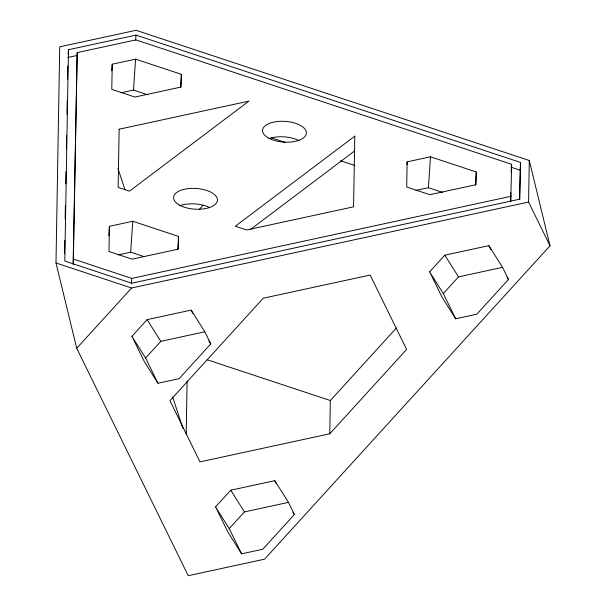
<?xml version="1.0" encoding="UTF-8"?>
<svg xmlns="http://www.w3.org/2000/svg" width="606" height="606" viewBox="0 0 606 606"><rect width="100%" height="100%" fill="white"/><g stroke="black" fill="none" stroke-linecap="round" stroke-linejoin="round"><path stroke-width="0.91" d="M55.987 262.966L59.729 46.829L136.07 30.3L529.288 160.499L550.013 245.801L264.58 559.171L188.246 575.7L76.72 348.268L55.987 262.966L131.608 288.009L528.568 202.063L550.013 245.801M64.547 253.694L64.774 240.484M65.145 218.781L65.38 205.578M65.751 183.876L65.963 171.612M66.357 148.962L66.584 135.759M66.963 114.057L67.19 100.846M67.569 79.151L67.796 65.94M68.463 49.722L64.804 261.057L131.691 283.207L519.834 199.169L520.471 162.4L135.986 35.103L68.463 49.722L68.175 54.01M73.144 264.049L77.189 52.608L135.903 39.898L511.653 164.309L510.752 201.434M73.273 264.307L77.189 52.608M109.421 226.318L108.982 251.498L132.108 259.148L178.346 249.134L178.565 236.431L132.759 221.258L109.421 226.318L108.792 235.681M112.224 64.213L111.792 89.393L134.911 97.043L181.156 87.029L181.376 74.326L135.57 59.153L112.224 64.213L111.784 70.766M186.194 434.472L187.118 380.969M329.762 433.79L406.603 349.42L370.145 275.063L263.269 298.205L169.96 400.649L199.988 461.886L329.762 433.79L330.338 400.536L396.385 328.02M407.141 161.855L406.702 187.034L429.828 194.693L476.066 184.678L476.286 171.968L430.48 156.802L407.141 161.855L406.952 164.665M510.631 201.184L510.775 192.723M519.448 199.359L520.471 162.4M528.568 202.063L529.288 160.499M135.638 40.254L135.986 35.103M120.92 92.794L133.494 90.067L135.57 59.153M118.117 254.899L130.684 252.172L132.759 221.258M131.426 283.563L131.775 278.404L511.1 196.276M180.497 87.438L181.376 74.326M177.687 249.543L178.565 236.431M415.837 190.435L428.404 187.716L430.48 156.802M475.407 185.088L476.286 171.968M511.138 172.043L511.653 164.309M199.245 209.471L203.025 205.32M76.72 348.268L131.608 288.009M131.919 336.322L147.114 319.635L191.155 310.098L204.82 331.8L210.759 343.913L179.088 378.682L157.954 383.257L144.289 361.547L131.919 336.322L145.576 358.025L157.954 383.257M145.576 358.025L160.779 341.337L204.82 331.8M215.562 506.889L230.765 490.201L274.798 480.672L288.464 502.374L294.402 514.486L262.739 549.248L241.597 553.831L227.939 532.121L215.562 506.889L229.227 528.599L241.597 553.831M429.631 271.859L444.834 255.171L488.875 245.635L502.541 267.344L508.479 279.457L476.808 314.219L455.674 318.794L442.009 297.091L429.631 271.859L443.297 293.569L455.674 318.794M229.227 528.599L244.423 511.911L288.464 502.374M443.297 293.569L458.5 276.881L502.541 267.344M250.755 229.265L354.76 150.849M67.94 57.449L77.189 55.441M510.964 167.158L519.948 170.134M133.494 90.067L147.864 94.824M428.404 187.716L442.774 192.473M271.458 137.88L285.812 142.63M340.542 160.757L354.896 165.506M130.684 252.172L144.16 256.633M73.614 259.148L131.775 278.404M207.138 359.744L330.338 400.536M507.01 277.131L508.479 279.457M444.834 255.171L458.5 276.881M208.805 340.814L210.759 343.913M292.94 512.161L294.402 514.486M147.114 319.635L160.779 341.337M230.765 490.201L244.423 511.911M488.875 245.635L490.852 249.672M191.155 310.098L192.738 313.325M274.798 480.672L276.389 483.899M117.935 168.324L124.972 189.852M172.634 396.96L182.898 428.359M179.762 205.79A21.975 10.385 3.8 0 1 209.411 207.449M269.465 138.448A21.975 10.385 3.8 0 1 299.069 140.721M119.147 129.207L118.14 187.398L129.479 191.155L248.922 101.111L119.147 129.207M354.783 136.161L353.563 206.82L246.687 229.962L235.348 226.205L354.783 136.161M179.853 205.298A21.975 10.385 3.8 0 0 216.63 202.699A21.975 10.385 3.8 0 0 189.989 188.466A21.975 10.385 3.8 0 0 179.853 205.298M268.829 138.221A21.975 10.385 3.8 0 0 305.606 135.615A21.975 10.385 3.8 0 0 278.965 121.382A21.975 10.385 3.8 0 0 268.829 138.221"/></g></svg>
